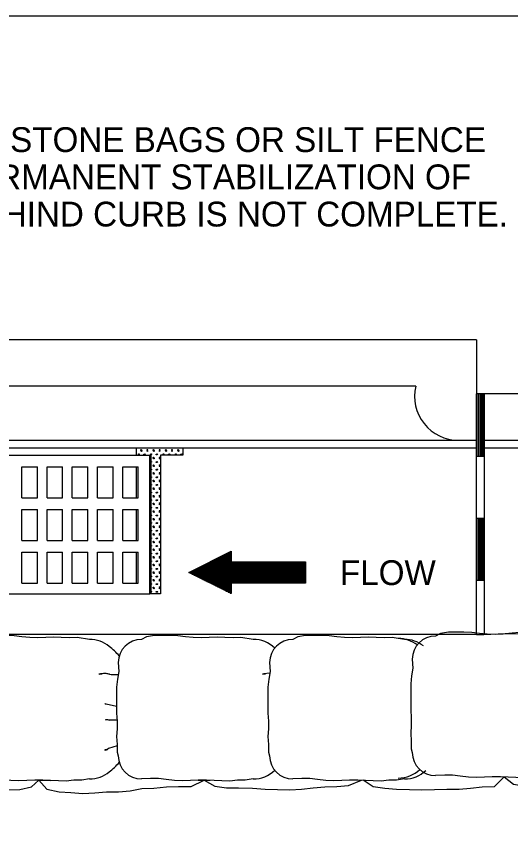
# Model space of a CAD drawing. Extents: x -1.9 to 42.1, y -2.6 to 24.1.
# Drawn here: x 24.07 to 28.89, y 16.14 to 24.09 of the extents above; entities that cross this region are included whole.
import ezdxf

# ---------------------------------------------------------------- set-up
doc = ezdxf.new("R2010")
doc.units = 0
for name, color, linetype in [('1', 7, 'Continuous'), ('5', 7, 'Continuous'), ('Level 1', 7, 'Continuous')]:
    doc.layers.add(name, color=color, linetype=linetype)

msp = doc.modelspace()

# ---------------------------------------------------------------- linework, layer by layer
at = {"layer": '1'}
for p, q in [((27.1927, 20.94), (21.4453, 20.94)), ((28.554, 20.94), (27.1927, 20.94)), ((28.554, 20.94), (28.554, 20.4106)), ((27.9611, 20.4863), (23.4115, 20.4863)), ((28.554, 18.0663), (28.554, 20.4106)), ((31.0142, 20.4106), (28.554, 20.4106)), ((28.5603, 19.8056), (28.5603, 20.4106)), ((28.5764, 19.8056), (28.5764, 20.4106)), ((28.5917, 19.8056), (28.5917, 20.4106)), ((28.6047, 19.8056), (28.6047, 20.4106)), ((28.6168, 19.8056), (28.6168, 20.4106)), ((28.6297, 18.0663), (28.6297, 20.4106)), ((28.554, 19.9569), (22.8066, 19.9569)), ((31.0417, 19.9569), (28.6297, 19.9569)), ((28.5603, 19.8813), (22.8066, 19.8813)), ((25.2358, 19.8813), (25.2358, 19.8128)), ((25.6895, 19.8813), (25.6895, 19.8128)), ((31.0624, 19.8813), (28.6297, 19.8813)), ((23.2696, 19.8128), (25.3683, 19.8128)), ((25.3683, 18.4633), (25.3683, 19.8128)), ((25.3777, 19.8128), (25.3683, 19.8128)), ((25.3777, 19.8128), (25.3777, 18.4633)), ((25.4721, 19.8128), (25.4721, 18.4633)), ((25.6895, 19.8128), (25.4721, 19.8128)), ((28.554, 19.8056), (28.6297, 19.8056)), ((24.1204, 19.3969), (24.1204, 19.6994)), ((24.1204, 19.6994), (24.2716, 19.6994)), ((24.2716, 19.3969), (24.2716, 19.6994)), ((24.3662, 19.3969), (24.3662, 19.6994)), ((24.3662, 19.6994), (24.5175, 19.6994)), ((24.5175, 19.3969), (24.5175, 19.6994)), ((24.612, 19.3969), (24.612, 19.6994)), ((24.612, 19.6994), (24.7633, 19.6994)), ((24.7633, 19.3969), (24.7633, 19.6994)), ((24.8577, 19.3969), (24.8577, 19.6994)), ((24.8577, 19.6994), (25.0089, 19.6994)), ((25.0089, 19.3969), (25.0089, 19.6994)), ((25.1035, 19.3969), (25.1035, 19.6994)), ((25.1035, 19.6994), (25.2547, 19.6994)), ((25.2358, 19.6994), (25.2358, 19.3969)), ((25.2547, 19.3969), (25.2547, 19.6994)), ((24.1204, 19.3969), (24.2716, 19.3969)), ((24.3662, 19.3969), (24.5175, 19.3969)), ((24.612, 19.3969), (24.7633, 19.3969)), ((24.8577, 19.3969), (25.0089, 19.3969)), ((25.1035, 19.3969), (25.2547, 19.3969)), ((24.1204, 18.981), (24.1204, 19.2834)), ((24.1204, 19.2834), (24.2716, 19.2834)), ((24.2716, 18.981), (24.2716, 19.2834)), ((24.3662, 18.981), (24.3662, 19.2834)), ((24.3662, 19.2834), (24.5175, 19.2834)), ((24.5175, 18.981), (24.5175, 19.2834)), ((24.612, 18.981), (24.612, 19.2834)), ((24.612, 19.2834), (24.7633, 19.2834)), ((24.7633, 18.981), (24.7633, 19.2834)), ((24.8577, 18.981), (24.8577, 19.2834)), ((24.8577, 19.2834), (25.0089, 19.2834)), ((25.0089, 18.981), (25.0089, 19.2834)), ((25.1035, 18.981), (25.1035, 19.2834)), ((25.1035, 19.2834), (25.2547, 19.2834)), ((25.2358, 19.2834), (25.2358, 18.981)), ((25.2547, 18.981), (25.2547, 19.2834)), ((28.554, 19.2007), (28.6297, 19.2007)), ((28.5684, 18.5957), (28.5684, 19.2007)), ((28.5805, 18.5957), (28.5805, 19.2007)), ((28.5917, 18.5957), (28.5917, 19.2007)), ((28.6006, 18.5957), (28.6006, 19.2007)), ((28.6067, 18.5957), (28.6067, 19.2007)), ((28.6206, 18.5957), (28.6206, 19.2007)), ((24.1204, 18.981), (24.2716, 18.981)), ((24.3662, 18.981), (24.5175, 18.981)), ((24.612, 18.981), (24.7633, 18.981)), ((24.8577, 18.981), (25.0089, 18.981)), ((25.1035, 18.981), (25.2547, 18.981)), ((24.1204, 18.565), (24.1204, 18.8675)), ((24.1204, 18.8675), (24.2716, 18.8675)), ((24.2716, 18.565), (24.2716, 18.8675)), ((24.3662, 18.565), (24.3662, 18.8675)), ((24.3662, 18.8675), (24.5175, 18.8675)), ((24.5175, 18.565), (24.5175, 18.8675)), ((24.612, 18.565), (24.612, 18.8675)), ((24.612, 18.8675), (24.7633, 18.8675)), ((24.7633, 18.565), (24.7633, 18.8675)), ((24.8577, 18.565), (24.8577, 18.8675)), ((24.8577, 18.8675), (25.0089, 18.8675)), ((25.0089, 18.565), (25.0089, 18.8675)), ((25.1035, 18.565), (25.1035, 18.8675)), ((25.1035, 18.8675), (25.2547, 18.8675)), ((25.2358, 18.8675), (25.2358, 18.565)), ((25.2547, 18.565), (25.2547, 18.8675)), ((24.1204, 18.565), (24.2716, 18.565)), ((24.3662, 18.565), (24.5175, 18.565)), ((24.612, 18.565), (24.7633, 18.565)), ((24.8577, 18.565), (25.0089, 18.565)), ((25.1035, 18.565), (25.2547, 18.565)), ((28.554, 18.5957), (28.6297, 18.5957)), ((23.2696, 18.4633), (25.3683, 18.4633)), ((25.4721, 18.4633), (25.3683, 18.4633)), ((28.554, 18.0663), (22.8066, 18.0663))]:
    msp.add_line(p, q, dxfattribs=at)
msp.add_lwpolyline([(25.7481, 18.6717), (26.1615, 18.8777), (26.1615, 18.7744), (26.8851, 18.7744), (26.8851, 18.5675), (26.1615, 18.5675), (26.1615, 18.4642)], close=True, dxfattribs=at)
for points in [[(26.099, 18.8464), (26.1615, 18.8464)], [(26.1198, 18.8568), (26.1615, 18.8568)], [(26.1405, 18.8672), (26.1615, 18.8672)], [(26.1613, 18.8775), (26.1615, 18.8775)], [(25.9435, 18.7691), (26.8851, 18.7691)], [(25.9536, 18.7743), (26.8851, 18.7743)], [(25.9746, 18.7845), (26.1615, 18.7845)], [(25.9954, 18.7947), (26.1615, 18.7947)], [(26.0161, 18.8052), (26.1615, 18.8052)], [(26.0367, 18.8155), (26.1615, 18.8155)], [(26.0577, 18.8259), (26.1615, 18.8259)], [(26.0782, 18.8363), (26.1615, 18.8363)], [(25.7774, 18.6863), (26.8851, 18.6863)], [(25.7774, 18.6863), (26.8851, 18.6863)], [(25.7981, 18.6967), (26.8851, 18.6967)], [(25.8189, 18.707), (26.8851, 18.707)], [(25.8397, 18.7174), (26.8851, 18.7174)], [(25.8602, 18.7277), (26.8851, 18.7277)], [(25.8812, 18.7381), (26.8851, 18.7381)], [(25.902, 18.7483), (26.8851, 18.7483)], [(25.9226, 18.7587), (26.8851, 18.7587)], [(25.7566, 18.6759), (26.8851, 18.6759)], [(25.7602, 18.6657), (26.8851, 18.6657)], [(25.7808, 18.6553), (26.8851, 18.6553)], [(25.8014, 18.6449), (26.8851, 18.6449)], [(25.8219, 18.6346), (26.8851, 18.6346)], [(25.8425, 18.6241), (26.8851, 18.6241)], [(25.8633, 18.6139), (26.8851, 18.6139)], [(25.8838, 18.6035), (26.8851, 18.6035)], [(25.9044, 18.5932), (26.8851, 18.5932)], [(25.925, 18.5829), (26.8851, 18.5829)], [(25.9455, 18.5725), (26.8851, 18.5725)], [(25.9663, 18.5622), (26.1615, 18.5622)], [(25.9867, 18.5519), (26.1615, 18.5519)], [(25.9867, 18.5519), (26.1615, 18.5519)], [(26.0072, 18.5414), (26.1615, 18.5414)], [(26.028, 18.5312), (26.1615, 18.5312)], [(26.0486, 18.5209), (26.1615, 18.5209)], [(26.0692, 18.5105), (26.1615, 18.5105)], [(26.0897, 18.5002), (26.1615, 18.5002)], [(26.1103, 18.4899), (26.1615, 18.4899)], [(26.1309, 18.4795), (26.1615, 18.4795)], [(26.1514, 18.4691), (26.1615, 18.4691)]]:
    msp.add_lwpolyline(points, dxfattribs=at)
msp.add_arc((28.3757, 20.3859), 0.4265, 166.39803, 270.26623, dxfattribs=at)
msp.add_ellipse((28.554, 19.8813), major_axis=(-2.7224, 0), ratio=0.666667, start_param=1.570796, end_param=1.979832, dxfattribs=at)
at = {"layer": '5'}
for centre in [(25.2612, 19.8231), (25.2835, 19.8639), (25.2866, 19.8557), (25.312, 19.8211), (25.3201, 19.8221), (25.3435, 19.8661), (25.3435, 19.8557), (25.3811, 19.8231), (25.4035, 19.8639), (25.4035, 19.7895), (25.4066, 19.8557), (25.432, 19.8211), (25.4401, 19.8221), (25.4635, 19.8661), (25.4635, 19.8557), (25.4635, 19.7916), (25.5011, 19.8231), (25.5235, 19.8639), (25.5265, 19.8557), (25.552, 19.8211), (25.5601, 19.8221), (25.5835, 19.8661), (25.5835, 19.8557), (25.6211, 19.8231), (25.6435, 19.8639), (25.6465, 19.8557), (25.6719, 19.8211), (25.6801, 19.8221), (25.3811, 19.7487), (25.4035, 19.7151), (25.4066, 19.7813), (25.432, 19.7467), (25.4401, 19.7477), (25.4635, 19.7813), (25.4635, 19.7172), (25.3811, 19.6743), (25.4035, 19.6407), (25.4066, 19.7068), (25.4066, 19.6324), (25.432, 19.6723), (25.4401, 19.6733), (25.4635, 19.7068), (25.4635, 19.6428), (25.4635, 19.6324), (25.3811, 19.5999), (25.4035, 19.5663), (25.4066, 19.558), (25.432, 19.5979), (25.4401, 19.5989), (25.4635, 19.5684), (25.4635, 19.558), (25.3811, 19.5255), (25.4035, 19.4919), (25.4066, 19.4836), (25.432, 19.5234), (25.4401, 19.5244), (25.4635, 19.494), (25.4635, 19.4836), (25.3811, 19.451), (25.4035, 19.4175), (25.4066, 19.4092), (25.432, 19.449), (25.4401, 19.45), (25.4635, 19.4196), (25.4635, 19.4092), (25.3811, 19.3766), (25.4035, 19.3431), (25.4066, 19.3348), (25.432, 19.3746), (25.4401, 19.3756), (25.4635, 19.3452), (25.4635, 19.3348), (25.3811, 19.3022), (25.4035, 19.2686), (25.4066, 19.2604), (25.432, 19.3002), (25.4401, 19.3012), (25.4635, 19.2708), (25.4635, 19.2604), (25.3811, 19.2278), (25.3811, 19.1534), (25.4035, 19.1942), (25.4066, 19.186), (25.432, 19.2258), (25.4401, 19.2268), (25.4635, 19.1963), (25.4635, 19.186), (25.3811, 19.079), (25.4035, 19.1198), (25.4066, 19.1115), (25.432, 19.1514), (25.432, 19.077), (25.4401, 19.1524), (25.4401, 19.078), (25.4635, 19.1219), (25.4635, 19.1115), (25.3811, 19.0046), (25.4035, 19.0454), (25.4066, 19.0371), (25.432, 19.0025), (25.4401, 19.0036), (25.4635, 19.0475), (25.4635, 19.0371), (25.3811, 18.9301), (25.4035, 18.971), (25.4066, 18.9627), (25.432, 18.9281), (25.4401, 18.9291), (25.4635, 18.9731), (25.4635, 18.9627), (25.3811, 18.8557), (25.4035, 18.8966), (25.4066, 18.8883), (25.432, 18.8537), (25.4401, 18.8547), (25.4635, 18.8987), (25.4635, 18.8883), (25.3811, 18.7813), (25.4035, 18.8222), (25.4066, 18.8139), (25.432, 18.7793), (25.4401, 18.7803), (25.4635, 18.8243), (25.4635, 18.8139), (25.3811, 18.7069), (25.4035, 18.7477), (25.4066, 18.7395), (25.432, 18.7049), (25.4401, 18.7059), (25.4635, 18.7499), (25.4635, 18.7395), (25.3811, 18.6325), (25.4035, 18.6733), (25.4035, 18.5989), (25.4066, 18.6651), (25.432, 18.6305), (25.4401, 18.6315), (25.4635, 18.6755), (25.4635, 18.6651), (25.4635, 18.601), (25.3811, 18.5581), (25.4035, 18.5245), (25.4066, 18.5907), (25.432, 18.5561), (25.4401, 18.5571), (25.4635, 18.5907), (25.4635, 18.5266), (25.3811, 18.4837), (25.4066, 18.5162), (25.432, 18.4817), (25.4401, 18.4827), (25.4635, 18.5162)]:
    msp.add_circle(centre, 0.0041, dxfattribs=at)
at = {"layer": 'Level 1'}
msp.add_lwpolyline([(-1.937, -2.6076), (42.0634, -2.6076), (42.0634, 24.0926), (-1.937, 24.0926)], close=True, dxfattribs=at)
for points in [[(24.7804, 18.0185), (24.6602, 18.0364), (24.5843, 18.0324), (24.5044, 18.0364), (24.4285, 18.0404), (24.3526, 18.0364), (24.2727, 18.0324), (24.1968, 18.0364), (24.1209, 18.0444), (24.0451, 18.0524), (23.9692, 18.0564), (23.8933, 18.0564), (23.8174, 18.0564), (23.7415, 18.0444), (23.6925, 18.0185)], [(26.3748, 18.0185), (26.2545, 18.0364), (26.1786, 18.0324), (26.0988, 18.0364), (26.0229, 18.0404), (25.947, 18.0364), (25.8671, 18.0324), (25.7912, 18.0364), (25.7153, 18.0444), (25.6394, 18.0524), (25.5635, 18.0564), (25.4876, 18.0564), (25.4118, 18.0564), (25.3359, 18.0444), (25.2868, 18.0185)], [(27.8502, 18.0185), (27.7299, 18.0364), (27.654, 18.0324), (27.5741, 18.0364), (27.4983, 18.0404), (27.4224, 18.0364), (27.3425, 18.0324), (27.2666, 18.0364), (27.1907, 18.0444), (27.1148, 18.0524), (27.0389, 18.0564), (26.963, 18.0564), (26.8871, 18.0564), (26.8113, 18.0444), (26.7622, 18.0185)], [(29.2416, 18.0513), (29.1214, 18.0691), (29.0455, 18.0651), (28.9656, 18.0691), (28.8897, 18.0731), (28.8138, 18.0691), (28.734, 18.0651), (28.6581, 18.0691), (28.5822, 18.0771), (28.5063, 18.0851), (28.4304, 18.0891), (28.3545, 18.0891), (28.2786, 18.0891), (28.2027, 18.0771), (28.1537, 18.0513)], [(27.9268, 17.8244), (27.9311, 17.7378), (27.9191, 17.662), (27.9112, 17.5861), (27.9112, 17.5103), (27.9112, 17.4105), (27.9112, 17.3306), (27.9151, 17.2548), (27.9151, 17.1789), (27.9112, 17.1031), (27.9151, 17.0272), (27.9151, 16.9514), (27.9268, 16.9169)], [(25.06, 17.7917), (25.0643, 17.7051), (25.0523, 17.6292), (25.0443, 17.5534), (25.0443, 17.4775), (25.0443, 17.3777), (25.0443, 17.2979), (25.0483, 17.2221), (25.0483, 17.1462), (25.0443, 17.0704), (25.0483, 16.9945), (25.0483, 16.9187), (25.06, 16.8842)], [(26.5353, 17.7917), (26.5396, 17.7051), (26.5277, 17.6292), (26.5197, 17.5534), (26.5197, 17.4775), (26.5197, 17.3777), (26.5197, 17.2979), (26.5237, 17.2221), (26.5237, 17.1462), (26.5197, 17.0704), (26.5237, 16.9945), (26.5237, 16.9187), (26.5353, 16.8842)], [(25.0567, 17.6716), (24.9906, 17.6716), (24.979, 17.6755), (24.9751, 17.6794), (24.9713, 17.6794), (24.9674, 17.6794), (24.9597, 17.6832), (24.9519, 17.6832), (24.9404, 17.6871), (24.9172, 17.6871), (24.8863, 17.6832), (24.8747, 17.6794), (24.9017, 17.6832), (24.8747, 17.6794), (24.8708, 17.6794)], [(26.5341, 17.6899), (26.4806, 17.6832), (26.4691, 17.6794), (26.4961, 17.6832), (26.4691, 17.6794), (26.4652, 17.6794)], [(25.0443, 17.3652), (24.9404, 17.3859), (24.9365, 17.3859), (24.9326, 17.3898), (24.9288, 17.3898)], [(25.0443, 17.2315), (24.9828, 17.2315), (24.9713, 17.2315), (24.9674, 17.2315), (24.9635, 17.2354), (24.979, 17.2315), (24.9597, 17.2354), (24.9558, 17.2354), (24.9519, 17.2354), (24.9481, 17.2354), (24.9442, 17.2354), (24.9404, 17.2354), (24.9365, 17.2354), (24.9365, 17.2354), (24.9365, 17.2315)], [(25.0489, 16.982), (24.9635, 16.9535), (24.9481, 16.9419), (24.9404, 16.9419), (24.9365, 16.9381), (24.9558, 16.9458), (24.9365, 16.9381), (24.9326, 16.9381), (24.9288, 16.9381), (24.9288, 16.9381), (24.9365, 16.9419), (24.9365, 16.9496)], [(28.8238, 16.6779), (28.9123, 16.6058), (29.0258, 16.589), (29.1436, 16.5848), (29.2572, 16.6016), (29.3749, 16.6016), (29.4885, 16.631), (29.6021, 16.6521), (29.7156, 16.6689), (29.8292, 16.7025), (29.9428, 16.7278), (30.0563, 16.753), (30.1615, 16.8035), (30.254, 16.8708)], [(29.2416, 16.69), (29.1653, 16.6799), (29.0894, 16.6799), (29.0135, 16.668), (28.9377, 16.672), (28.8618, 16.6759), (28.7859, 16.6799), (28.706, 16.6799), (28.6301, 16.6759), (28.5502, 16.672), (28.4743, 16.6759), (28.3944, 16.6839), (28.3186, 16.6959), (28.2427, 16.6959), (28.1537, 16.69), (28.1537, 16.69)], [(22.7303, 16.6472), (22.8441, 16.6412), (22.9265, 16.559), (23.0401, 16.538), (23.1536, 16.5296), (23.2714, 16.5296), (23.3934, 16.5296), (23.5111, 16.5296), (23.6331, 16.5338), (23.7467, 16.5422), (23.8645, 16.5464), (23.9822, 16.5506), (24.1, 16.5548), (24.2136, 16.58)], [(24.7804, 16.6573), (24.7041, 16.6472), (24.6282, 16.6472), (24.5523, 16.6352), (24.4764, 16.6392), (24.4005, 16.6432), (24.3247, 16.6472), (24.2448, 16.6472), (24.1689, 16.6432), (24.089, 16.6392), (24.0131, 16.6432), (23.9332, 16.6512), (23.8573, 16.6632), (23.7814, 16.6632), (23.6925, 16.6573), (23.6925, 16.6573)], [(24.2136, 16.58), (24.2847, 16.6472)], [(24.2847, 16.6472), (24.4005, 16.6432)], [(24.2847, 16.6472), (24.365, 16.559), (24.4828, 16.5338), (24.5963, 16.5254), (24.7141, 16.517), (24.8319, 16.5212), (24.9454, 16.5338), (25.0632, 16.5338), (25.1768, 16.5422), (25.2903, 16.5632), (25.4081, 16.5674), (25.5301, 16.58), (25.6478, 16.5843), (25.7698, 16.5843), (25.8981, 16.6462), (25.8981, 16.6462)], [(26.3748, 16.6573), (26.2985, 16.6472), (26.2226, 16.6472), (26.1467, 16.6352), (26.0708, 16.6392), (25.9949, 16.6432), (25.919, 16.6472), (25.8391, 16.6472), (25.7632, 16.6432), (25.6834, 16.6392), (25.6075, 16.6432), (25.5276, 16.6512), (25.4517, 16.6632), (25.3758, 16.6632), (25.2868, 16.6573), (25.2868, 16.6573)], [(25.8391, 16.6472), (25.957, 16.6452)], [(25.8981, 16.6462), (26.0011, 16.5885), (26.1147, 16.5716), (26.2325, 16.5716), (26.3671, 16.5674), (26.4933, 16.559), (26.611, 16.5548), (26.733, 16.5506), (26.8466, 16.559), (26.9601, 16.5716), (27.0737, 16.58), (27.1915, 16.5843), (27.305, 16.5927), (27.4324, 16.6452), (27.4324, 16.6452)], [(27.8502, 16.6573), (27.7739, 16.6472), (27.698, 16.6472), (27.6221, 16.6352), (27.5462, 16.6392), (27.4703, 16.6432), (27.3944, 16.6472), (27.3145, 16.6472), (27.2386, 16.6432), (27.1588, 16.6392), (27.0829, 16.6432), (27.003, 16.6512), (26.9271, 16.6632), (26.8512, 16.6632), (26.7622, 16.6573), (26.7622, 16.6573)], [(27.4481, 16.6502), (27.5453, 16.5848), (27.6589, 16.5679), (27.7724, 16.5595), (27.8986, 16.5553), (28.0206, 16.5511), (28.1426, 16.5553), (28.2645, 16.5595), (28.3823, 16.5595), (28.4959, 16.5679), (28.6094, 16.5806), (28.7272, 16.5848), (28.8238, 16.6779)]]:
    msp.add_lwpolyline(points, dxfattribs=at)
for centre, radius, start, end in [((28.1537, 17.8244), 0.2269, 90, 180), ((24.7804, 17.7163), 0.3022, 50.64403, 90), ((25.2868, 17.7917), 0.2269, 90, 180), ((26.3748, 17.7163), 0.3022, 45.90617, 90), ((26.7622, 17.7917), 0.2269, 90, 180), ((27.79, 17.7253), 0.3022, 52.25349, 90), ((27.8502, 17.7163), 0.3022, 52.25349, 90), ((24.3714, 17.2177), 0.9471, 42.49963, 50.64403), ((25.2868, 16.8842), 0.2269, 180, 270), ((26.7622, 16.8842), 0.2269, 180, 270), ((28.1537, 16.9169), 0.2269, 180, 270), ((24.3714, 17.4582), 0.9471, 309.35597, 317.50037), ((24.7804, 16.9595), 0.3022, 270, 309.35597), ((26.3748, 16.9595), 0.3022, 270, 314.09383), ((27.79, 16.9684), 0.3022, 270, 313.86104), ((27.8502, 16.9595), 0.3022, 270, 313.86104)]:
    msp.add_arc(centre, radius, start, end, dxfattribs=at)

# ---------------------------------------------------------------- texts
at = {"layer": '1'}
msp.add_text('FLOW', height=0.24199, dxfattribs=at).set_placement((27.2213, 18.5478))
at = {"layer": 'Level 1'}
for s, p in [('INSTALL ADDITIONAL STONE BAGS OR SILT FENCE', (20.5708, 22.7695)), ('AROUND INLET IF PERMANENT STABILIZATION OF', (20.5708, 22.4065)), ('DISTURBED AREA BEHIND CURB IS NOT COMPLETE.', (20.5708, 22.0435))]:
    msp.add_text(s, height=0.242, dxfattribs=at).set_placement(p)

doc.saveas('drawing.dxf')
